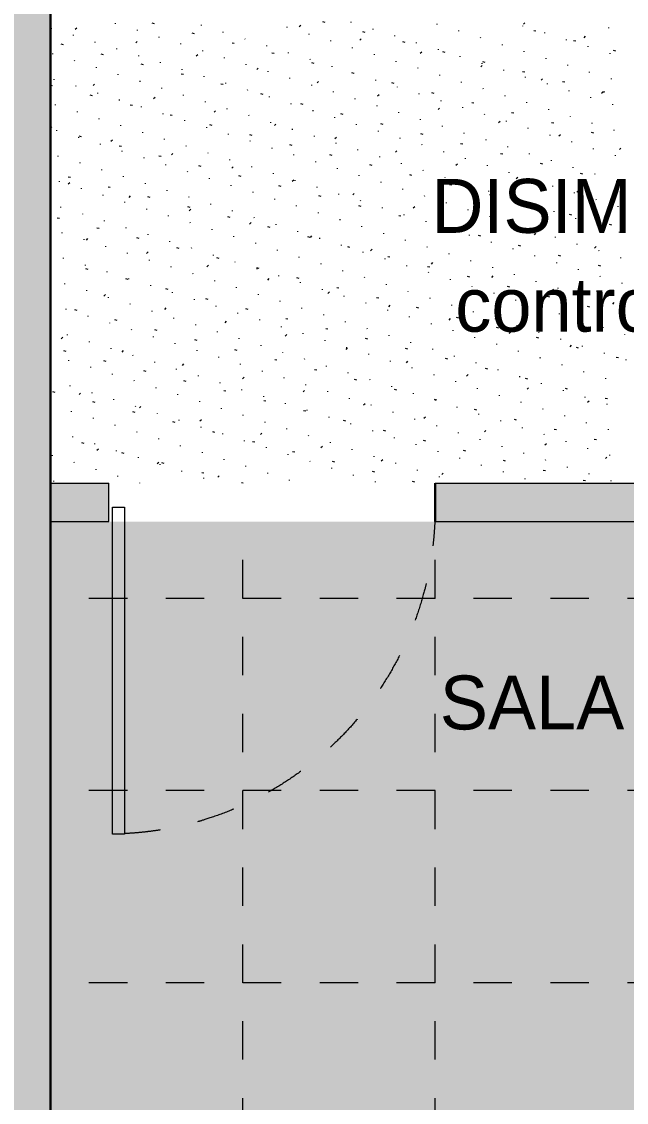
# Model space of a CAD drawing. Header units: metres. Extents: x 106 to 148.5, y -12.7 to 30.
# Drawn here: x 136.16 to 137.732, y 13.632 to 16.444 of the extents above; entities that cross this region are included whole.
import ezdxf

# ---------------------------------------------------------------- set-up
doc = ezdxf.new("R2010")
doc.units = ezdxf.units.M
doc.header["$LTSCALE"] = 0.508
doc.linetypes.add('STYLE_05', pattern=[0.208282, 0.069427, -0.138855])
doc.layers.add('Campiture', color=7, linetype='Continuous')
doc.layers.add('Palazzina IT', color=7, linetype='Continuous')
doc.styles.add('Stylus BT', font='stylu.ttf')

# ---------------------------------------------------------------- blocks, each defined once
blk = doc.blocks.new('Gruppo')
at = {"color": 253, "linetype": 'Continuous', "lineweight": 13}
for p, q in [((-28.9696, 135.9301), (-28.9697, 135.9319)), ((-28.904, 135.9316), (-28.9079, 135.9277)), ((-28.8031, 135.9431), (-28.8032, 135.9448)), ((-28.7465, 135.9252), (-28.7465, 135.9269)), ((-28.7022, 135.9431), (-28.7082, 135.9446)), ((-28.58, 135.9381), (-28.58, 135.9399)), ((-28.3568, 135.9332), (-28.3569, 135.9349)), ((-28.3215, 135.9385), (-28.3254, 135.9346)), ((-28.2581, 135.9462), (-28.264, 135.9476)), ((-28.1903, 135.9461), (-28.1904, 135.9479)), ((-28.1337, 135.9283), (-28.1337, 135.93)), ((-27.9672, 135.9412), (-27.9672, 135.9429)), ((-27.9105, 135.9234), (-27.9106, 135.9251)), ((-27.744, 135.9363), (-27.7441, 135.938)), ((-27.739, 135.9454), (-27.7429, 135.9415)), ((-27.7101, 135.9233), (-27.716, 135.9248)), ((-27.5208, 135.9314), (-27.5209, 135.9331)), ((-28.9129, 135.9123), (-28.913, 135.914)), ((-28.8563, 135.8945), (-28.8564, 135.8962)), ((-28.7468, 135.8969), (-28.7507, 135.893)), ((-28.6898, 135.9074), (-28.6899, 135.9091)), ((-28.5984, 135.9172), (-28.6043, 135.9187)), ((-28.5233, 135.9203), (-28.5234, 135.922)), ((-28.4666, 135.9025), (-28.4667, 135.9042)), ((-28.3001, 135.9154), (-28.3002, 135.9171)), ((-28.2435, 135.8975), (-28.2436, 135.8993)), ((-28.1643, 135.9038), (-28.1682, 135.8999)), ((-28.1542, 135.9203), (-28.1601, 135.9217)), ((-28.077, 135.9105), (-28.0771, 135.9122)), ((-28.0503, 135.8944), (-28.0563, 135.8958)), ((-27.8538, 135.9055), (-27.8539, 135.9072)), ((-27.6873, 135.9184), (-27.6874, 135.9202)), ((-27.6307, 135.9006), (-27.6308, 135.9023)), ((-27.6062, 135.8974), (-27.6121, 135.8989)), ((-27.5818, 135.9107), (-27.5857, 135.9068)), ((-28.9386, 135.8883), (-28.9446, 135.8898)), ((-28.7996, 135.8766), (-28.7997, 135.8783)), ((-28.6331, 135.8895), (-28.6332, 135.8913)), ((-28.5765, 135.8717), (-28.5766, 135.8734)), ((-28.4945, 135.8913), (-28.5004, 135.8928)), ((-28.41, 135.8846), (-28.4101, 135.8863)), ((-28.3533, 135.8668), (-28.3534, 135.8685)), ((-28.1868, 135.8797), (-28.1869, 135.8814)), ((-28.0203, 135.8926), (-28.0204, 135.8943)), ((-28.0071, 135.8691), (-28.011, 135.8652)), ((-27.9637, 135.8748), (-27.9638, 135.8765)), ((-27.9465, 135.8685), (-27.9524, 135.8699)), ((-27.7972, 135.8877), (-27.7973, 135.8894)), ((-27.7405, 135.8698), (-27.7406, 135.8716)), ((-27.574, 135.8828), (-27.5741, 135.8845)), ((-27.5023, 135.8715), (-27.5083, 135.873)), ((-28.9661, 135.8637), (-28.9662, 135.8654)), ((-28.9095, 135.8459), (-28.9096, 135.8476)), ((-28.8348, 135.8624), (-28.8407, 135.8639)), ((-28.743, 135.8588), (-28.7431, 135.8605)), ((-28.6863, 135.8409), (-28.6864, 135.8427)), ((-28.5896, 135.8622), (-28.5935, 135.8583)), ((-28.5198, 135.8539), (-28.5199, 135.8556)), ((-28.3906, 135.8654), (-28.3966, 135.8669)), ((-28.2967, 135.8489), (-28.2968, 135.8507)), ((-28.2867, 135.8395), (-28.2927, 135.841)), ((-28.1302, 135.8619), (-28.1303, 135.8636)), ((-28.0735, 135.844), (-28.0736, 135.8457)), ((-27.907, 135.8569), (-27.9071, 135.8586)), ((-27.8504, 135.8391), (-27.8504, 135.8408)), ((-27.8426, 135.8426), (-27.8485, 135.844)), ((-27.6839, 135.852), (-27.6839, 135.8537)), ((-27.5174, 135.8649), (-27.5175, 135.8666)), ((-28.8528, 135.828), (-28.8529, 135.8297)), ((-28.7961, 135.8102), (-28.7962, 135.8119)), ((-28.7309, 135.8365), (-28.7368, 135.838)), ((-28.627, 135.8106), (-28.633, 135.8121)), ((-28.6297, 135.8231), (-28.6297, 135.8248)), ((-28.4632, 135.836), (-28.4632, 135.8377)), ((-28.4324, 135.8276), (-28.4363, 135.8237)), ((-28.4065, 135.8182), (-28.4066, 135.8199)), ((-28.24, 135.8311), (-28.2401, 135.8328)), ((-28.1829, 135.8136), (-28.1888, 135.8151)), ((-28.1833, 135.8133), (-28.1834, 135.815)), ((-28.0168, 135.8262), (-28.0169, 135.8279)), ((-27.8499, 135.8345), (-27.8538, 135.8306)), ((-27.7937, 135.8212), (-27.7938, 135.823)), ((-27.7387, 135.8167), (-27.7447, 135.8181)), ((-27.6272, 135.8342), (-27.6273, 135.8359)), ((-27.5705, 135.8163), (-27.5706, 135.818)), ((-28.9626, 135.7973), (-28.9627, 135.799)), ((-28.8577, 135.786), (-28.8616, 135.7821)), ((-28.7395, 135.7923), (-28.7396, 135.7941)), ((-28.573, 135.8053), (-28.5731, 135.807)), ((-28.5231, 135.7847), (-28.5291, 135.7862)), ((-28.5163, 135.7874), (-28.5164, 135.7891)), ((-28.3498, 135.8003), (-28.3499, 135.802)), ((-28.2932, 135.7825), (-28.2933, 135.7842)), ((-28.2752, 135.7929), (-28.2791, 135.789)), ((-28.1267, 135.7954), (-28.1268, 135.7971)), ((-28.079, 135.7877), (-28.0849, 135.7892)), ((-27.9602, 135.8083), (-27.9603, 135.81)), ((-27.9035, 135.7905), (-27.9036, 135.7922)), ((-27.737, 135.8034), (-27.7371, 135.8051)), ((-27.6927, 135.7998), (-27.6966, 135.7959)), ((-27.6804, 135.7856), (-27.6805, 135.7873)), ((-27.6349, 135.7908), (-27.6408, 135.7922)), ((-27.5139, 135.7985), (-27.514, 135.8002)), ((-28.9673, 135.7817), (-28.9724, 135.783)), ((-28.906, 135.7794), (-28.9061, 135.7811)), ((-28.8634, 135.7558), (-28.8694, 135.7573)), ((-28.8493, 135.7616), (-28.8494, 135.7633)), ((-28.6828, 135.7745), (-28.6829, 135.7762)), ((-28.6262, 135.7567), (-28.6263, 135.7584)), ((-28.4597, 135.7696), (-28.4598, 135.7713)), ((-28.4193, 135.7588), (-28.4252, 135.7603)), ((-28.2365, 135.7647), (-28.2366, 135.7664)), ((-28.118, 135.7582), (-28.1219, 135.7543)), ((-28.07, 135.7776), (-28.0701, 135.7793)), ((-28.0134, 135.7597), (-28.0135, 135.7614)), ((-27.9751, 135.7618), (-27.9811, 135.7633)), ((-27.8469, 135.7726), (-27.847, 135.7744)), ((-27.7902, 135.7548), (-27.7903, 135.7565)), ((-27.6237, 135.7677), (-27.6238, 135.7694)), ((-27.5355, 135.7651), (-27.5394, 135.7612)), ((-27.531, 135.7649), (-27.5369, 135.7663)), ((-28.9592, 135.7308), (-28.9593, 135.7325)), ((-28.7927, 135.7437), (-28.7928, 135.7455)), ((-28.7596, 135.7299), (-28.7655, 135.7314)), ((-28.736, 135.7259), (-28.7361, 135.7276)), ((-28.7005, 135.7513), (-28.7044, 135.7474)), ((-28.5695, 135.7388), (-28.5696, 135.7405)), ((-28.403, 135.7517), (-28.4031, 135.7534)), ((-28.3464, 135.7339), (-28.3464, 135.7356)), ((-28.3154, 135.7329), (-28.3213, 135.7344)), ((-28.1799, 135.7468), (-28.18, 135.7485)), ((-28.1232, 135.729), (-28.1233, 135.7307)), ((-27.9567, 135.7419), (-27.9568, 135.7436)), ((-27.8713, 135.736), (-27.8772, 135.7374)), ((-27.7336, 135.737), (-27.7336, 135.7387)), ((-27.5671, 135.7499), (-27.5671, 135.7516)), ((-27.5104, 135.732), (-27.5105, 135.7338)), ((-28.9025, 135.713), (-28.9026, 135.7147)), ((-28.6793, 135.7081), (-28.6794, 135.7098)), ((-28.6557, 135.704), (-28.6616, 135.7055)), ((-28.5433, 135.7167), (-28.5472, 135.7128)), ((-28.5129, 135.721), (-28.5129, 135.7227)), ((-28.4562, 135.7031), (-28.4563, 135.7048)), ((-28.2897, 135.716), (-28.2898, 135.7178)), ((-28.233, 135.6982), (-28.2331, 135.6999)), ((-28.2115, 135.707), (-28.2175, 135.7085)), ((-28.0665, 135.7111), (-28.0666, 135.7128)), ((-27.9608, 135.7236), (-27.9647, 135.7197)), ((-27.9, 135.724), (-27.9001, 135.7258)), ((-27.8434, 135.7062), (-27.8435, 135.7079)), ((-27.7674, 135.7101), (-27.7733, 135.7115)), ((-27.6769, 135.7191), (-27.677, 135.7208)), ((-27.6202, 135.7013), (-27.6203, 135.703)), ((-28.9686, 135.6751), (-28.9724, 135.6713)), ((-28.8458, 135.6951), (-28.8459, 135.6969)), ((-28.7892, 135.6773), (-28.7893, 135.679)), ((-28.6227, 135.6902), (-28.6228, 135.6919)), ((-28.566, 135.6724), (-28.5661, 135.6741)), ((-28.5518, 135.6781), (-28.5577, 135.6796)), ((-28.3995, 135.6853), (-28.3996, 135.687)), ((-28.3861, 135.682), (-28.39, 135.6781)), ((-28.1764, 135.6804), (-28.1765, 135.6821)), ((-28.1077, 135.6811), (-28.1136, 135.6826)), ((-28.0099, 135.6933), (-28.01, 135.695)), ((-27.9532, 135.6754), (-27.9533, 135.6772)), ((-27.8036, 135.6889), (-27.8075, 135.685)), ((-27.7867, 135.6884), (-27.7868, 135.6901)), ((-27.7301, 135.6705), (-27.7302, 135.6722)), ((-27.6635, 135.6842), (-27.6695, 135.6856)), ((-27.5636, 135.6834), (-27.5637, 135.6852)), ((-28.9557, 135.6644), (-28.9558, 135.6661)), ((-28.899, 135.6465), (-28.8991, 135.6483)), ((-28.8921, 135.6492), (-28.898, 135.6507)), ((-28.7325, 135.6595), (-28.7326, 135.6612)), ((-28.6759, 135.6416), (-28.676, 135.6433)), ((-28.5094, 135.6545), (-28.5095, 135.6562)), ((-28.4479, 135.6522), (-28.4539, 135.6537)), ((-28.3429, 135.6674), (-28.343, 135.6692)), ((-28.2862, 135.6496), (-28.2863, 135.6513)), ((-28.2289, 135.6473), (-28.2328, 135.6434)), ((-28.1197, 135.6625), (-28.1198, 135.6642)), ((-28.0631, 135.6447), (-28.0632, 135.6464)), ((-28.0038, 135.6552), (-28.0097, 135.6567)), ((-27.8966, 135.6576), (-27.8967, 135.6593)), ((-27.6734, 135.6527), (-27.6735, 135.6544)), ((-27.6464, 135.6542), (-27.6503, 135.6503)), ((-27.5597, 135.6583), (-27.5656, 135.6597)), ((-27.5069, 135.6656), (-27.507, 135.6673)), ((-28.8424, 135.6287), (-28.8425, 135.6304)), ((-28.8114, 135.6404), (-28.8153, 135.6365)), ((-28.7882, 135.6233), (-28.7942, 135.6248)), ((-28.6192, 135.6238), (-28.6193, 135.6255)), ((-28.4527, 135.6367), (-28.4528, 135.6384)), ((-28.3961, 135.6188), (-28.3961, 135.6206)), ((-28.3441, 135.6263), (-28.35, 135.6278)), ((-28.2296, 135.6318), (-28.2296, 135.6335)), ((-28.1729, 135.6139), (-28.173, 135.6156)), ((-28.0064, 135.6268), (-28.0065, 135.6286)), ((-27.8999, 135.6293), (-27.9059, 135.6308)), ((-27.8399, 135.6398), (-27.84, 135.6415)), ((-27.7832, 135.6219), (-27.7833, 135.6236)), ((-27.6168, 135.6348), (-27.6168, 135.6366)), ((-27.5601, 135.617), (-27.5602, 135.6187)), ((-27.4892, 135.6196), (-27.4931, 135.6157)), ((-28.9522, 135.5979), (-28.9523, 135.5997)), ((-28.7857, 135.6109), (-28.7858, 135.6126)), ((-28.729, 135.593), (-28.7291, 135.5947)), ((-28.6843, 135.5974), (-28.6903, 135.5989)), ((-28.6542, 135.6058), (-28.6581, 135.6019)), ((-28.5625, 135.6059), (-28.5626, 135.6076)), ((-28.5059, 135.5881), (-28.506, 135.5898)), ((-28.3394, 135.601), (-28.3395, 135.6027)), ((-28.2402, 135.6004), (-28.2461, 135.6019)), ((-28.1162, 135.5961), (-28.1163, 135.5978)), ((-28.0717, 135.6127), (-28.0756, 135.6088)), ((-27.9497, 135.609), (-27.9498, 135.6107)), ((-27.8931, 135.5912), (-27.8932, 135.5929)), ((-27.7961, 135.6034), (-27.802, 135.6049)), ((-27.7266, 135.6041), (-27.7267, 135.6058)), ((-27.6699, 135.5862), (-27.67, 135.588)), ((-27.5034, 135.5992), (-27.5035, 135.6009)), ((-28.8955, 135.5801), (-28.8956, 135.5818)), ((-28.8389, 135.5623), (-28.839, 135.564)), ((-28.6724, 135.5752), (-28.6725, 135.5769)), ((-28.6157, 135.5573), (-28.6158, 135.559)), ((-28.5805, 135.5715), (-28.5864, 135.573)), ((-28.497, 135.5711), (-28.5009, 135.5672)), ((-28.4492, 135.5702), (-28.4493, 135.572)), ((-28.2827, 135.5832), (-28.2828, 135.5849)), ((-28.2261, 135.5653), (-28.2262, 135.567)), ((-28.1363, 135.5745), (-28.1423, 135.576)), ((-28.0596, 135.5782), (-28.0597, 135.58)), ((-28.0029, 135.5604), (-28.003, 135.5621)), ((-27.9145, 135.578), (-27.9184, 135.5741)), ((-27.8364, 135.5733), (-27.8365, 135.575)), ((-27.6922, 135.5775), (-27.6981, 135.579)), ((-27.6133, 135.5684), (-27.6134, 135.5701)), ((-28.9487, 135.5315), (-28.9488, 135.5332)), ((-28.9207, 135.5426), (-28.9267, 135.5441)), ((-28.7822, 135.5444), (-28.7823, 135.5461)), ((-28.5591, 135.5395), (-28.5592, 135.5412)), ((-28.4766, 135.5456), (-28.4825, 135.5471)), ((-28.3926, 135.5524), (-28.3927, 135.5541)), ((-28.3398, 135.5364), (-28.3437, 135.5325)), ((-28.3359, 135.5346), (-28.336, 135.5363)), ((-28.1694, 135.5475), (-28.1695, 135.5492)), ((-28.1128, 135.5296), (-28.1128, 135.5314)), ((-28.0325, 135.5486), (-28.0384, 135.5501)), ((-27.9463, 135.5426), (-27.9464, 135.5443)), ((-27.7798, 135.5555), (-27.7799, 135.5572)), ((-27.7573, 135.5433), (-27.7612, 135.5394)), ((-27.7231, 135.5376), (-27.7232, 135.5394)), ((-27.5883, 135.5516), (-27.5943, 135.5531)), ((-27.5566, 135.5506), (-27.5567, 135.5523)), ((-27.5, 135.5327), (-27.5, 135.5344)), ((-28.9223, 135.5295), (-28.9262, 135.5256)), ((-28.8921, 135.5137), (-28.8921, 135.5154)), ((-28.8169, 135.5167), (-28.8228, 135.5182)), ((-28.7256, 135.5266), (-28.7257, 135.5283)), ((-28.6689, 135.5087), (-28.669, 135.5104)), ((-28.5024, 135.5216), (-28.5025, 135.5234)), ((-28.4457, 135.5038), (-28.4458, 135.5055)), ((-28.3727, 135.5197), (-28.3787, 135.5212)), ((-28.2793, 135.5167), (-28.2793, 135.5184)), ((-28.0561, 135.5118), (-28.0562, 135.5135)), ((-27.9286, 135.5227), (-27.9345, 135.5242)), ((-27.8896, 135.5247), (-27.8897, 135.5264)), ((-27.8329, 135.5069), (-27.833, 135.5086)), ((-27.6664, 135.5198), (-27.6665, 135.5215)), ((-27.6098, 135.502), (-27.6099, 135.5037)), ((-27.6001, 135.5087), (-27.604, 135.5048)), ((-27.4844, 135.5258), (-27.4904, 135.5272)), ((-28.8354, 135.4958), (-28.8355, 135.4975)), ((-28.7787, 135.478), (-28.7788, 135.4797)), ((-28.7651, 135.4949), (-28.769, 135.491)), ((-28.713, 135.4908), (-28.7189, 135.4923)), ((-28.6122, 135.4909), (-28.6123, 135.4926)), ((-28.5556, 135.473), (-28.5557, 135.4748)), ((-28.3891, 135.486), (-28.3892, 135.4877)), ((-28.2689, 135.4938), (-28.2748, 135.4953)), ((-28.2226, 135.4989), (-28.2227, 135.5006)), ((-28.1826, 135.5018), (-28.1865, 135.4979)), ((-28.1659, 135.481), (-28.166, 135.4828)), ((-27.9994, 135.494), (-27.9995, 135.4957)), ((-27.9428, 135.4761), (-27.9429, 135.4778)), ((-27.8247, 135.4968), (-27.8307, 135.4983)), ((-27.7763, 135.489), (-27.7764, 135.4908)), ((-27.5531, 135.4841), (-27.5532, 135.4858)), ((-28.9452, 135.465), (-28.9453, 135.4668)), ((-28.8886, 135.4472), (-28.8887, 135.4489)), ((-28.7221, 135.4601), (-28.7222, 135.4618)), ((-28.6091, 135.4649), (-28.6151, 135.4664)), ((-28.6079, 135.4602), (-28.6118, 135.4563)), ((-28.4989, 135.4552), (-28.499, 135.4569)), ((-28.3324, 135.4681), (-28.3325, 135.4698)), ((-28.2758, 135.4503), (-28.2759, 135.452)), ((-28.165, 135.4679), (-28.1709, 135.4694)), ((-28.1093, 135.4632), (-28.1094, 135.4649)), ((-28.0526, 135.4454), (-28.0527, 135.4471)), ((-28.0254, 135.4671), (-28.0293, 135.4632)), ((-27.8861, 135.4583), (-27.8862, 135.46)), ((-27.7209, 135.4709), (-27.7268, 135.4724)), ((-27.7196, 135.4712), (-27.7197, 135.4729)), ((-27.663, 135.4534), (-27.6631, 135.4551)), ((-27.617, 135.445), (-27.6229, 135.4465)), ((-27.4965, 135.4663), (-27.4966, 135.468)), ((-28.9494, 135.436), (-28.9553, 135.4375)), ((-28.8319, 135.4294), (-28.832, 135.4311)), ((-28.6654, 135.4423), (-28.6655, 135.444)), ((-28.6088, 135.4244), (-28.6089, 135.4262)), ((-28.5053, 135.439), (-28.5112, 135.4405)), ((-28.4507, 135.4255), (-28.4546, 135.4216)), ((-28.4423, 135.4374), (-28.4424, 135.4391)), ((-28.3856, 135.4195), (-28.3857, 135.4212)), ((-28.2191, 135.4324), (-28.2192, 135.4342)), ((-28.0611, 135.442), (-28.0671, 135.4435)), ((-27.996, 135.4275), (-27.996, 135.4292)), ((-27.8682, 135.4324), (-27.8721, 135.4285)), ((-27.8295, 135.4404), (-27.8296, 135.4422)), ((-27.7728, 135.4226), (-27.7729, 135.4243)), ((-27.6063, 135.4355), (-27.6064, 135.4372)), ((-27.5496, 135.4177), (-27.5497, 135.4194)), ((-27.5131, 135.4191), (-27.5191, 135.4206)), ((-28.9418, 135.3986), (-28.9418, 135.4003)), ((-28.8455, 135.4101), (-28.8515, 135.4116)), ((-28.7753, 135.4115), (-28.7753, 135.4132)), ((-28.7186, 135.3937), (-28.7187, 135.3954)), ((-28.5521, 135.4066), (-28.5522, 135.4083)), ((-28.4954, 135.3888), (-28.4955, 135.3905)), ((-28.4014, 135.4131), (-28.4073, 135.4146)), ((-28.3289, 135.4017), (-28.329, 135.4034)), ((-28.2935, 135.3909), (-28.2974, 135.387)), ((-28.1625, 135.4146), (-28.1625, 135.4163)), ((-28.1058, 135.3968), (-28.1059, 135.3985)), ((-27.9573, 135.4161), (-27.9632, 135.4176)), ((-27.9393, 135.4097), (-27.9394, 135.4114)), ((-27.8826, 135.3918), (-27.8827, 135.3936)), ((-27.8534, 135.3902), (-27.8593, 135.3917)), ((-27.7161, 135.4048), (-27.7162, 135.4065)), ((-27.711, 135.3978), (-27.7149, 135.3939)), ((-27.493, 135.3998), (-27.4931, 135.4015)), ((-28.8851, 135.3808), (-28.8852, 135.3825)), ((-28.876, 135.384), (-28.8799, 135.3801)), ((-28.8284, 135.3629), (-28.8285, 135.3646)), ((-28.7417, 135.3842), (-28.7476, 135.3857)), ((-28.6619, 135.3758), (-28.662, 135.3776)), ((-28.4388, 135.3709), (-28.4389, 135.3726)), ((-28.2975, 135.3872), (-28.3035, 135.3887)), ((-28.2723, 135.3838), (-28.2724, 135.3856)), ((-28.2156, 135.366), (-28.2157, 135.3677)), ((-28.1937, 135.3613), (-28.1996, 135.3628)), ((-28.0491, 135.3789), (-28.0492, 135.3806)), ((-27.9925, 135.3611), (-27.9926, 135.3628)), ((-27.826, 135.374), (-27.8261, 135.3757)), ((-27.7495, 135.3643), (-27.7555, 135.3658)), ((-27.6595, 135.3869), (-27.6596, 135.3886)), ((-27.6028, 135.3691), (-27.6029, 135.3708)), ((-27.5538, 135.3631), (-27.5577, 135.3592)), ((-28.9383, 135.3322), (-28.9384, 135.3339)), ((-28.7718, 135.3451), (-28.7719, 135.3468)), ((-28.7188, 135.3493), (-28.7227, 135.3454)), ((-28.6378, 135.3583), (-28.6437, 135.3598)), ((-28.6053, 135.358), (-28.6054, 135.3597)), ((-28.5486, 135.3402), (-28.5487, 135.3419)), ((-28.5339, 135.3324), (-28.5399, 135.3339)), ((-28.3821, 135.3531), (-28.3822, 135.3548)), ((-28.3255, 135.3352), (-28.3256, 135.337)), ((-28.159, 135.3482), (-28.1591, 135.3499)), ((-28.1363, 135.3562), (-28.1402, 135.3523)), ((-28.0898, 135.3354), (-28.0957, 135.3369)), ((-27.9358, 135.3432), (-27.9359, 135.345)), ((-27.7693, 135.3562), (-27.7694, 135.3579)), ((-27.7127, 135.3383), (-27.7128, 135.34)), ((-27.6456, 135.3384), (-27.6516, 135.3399)), ((-27.5462, 135.3512), (-27.5463, 135.3529)), ((-27.4895, 135.3334), (-27.4896, 135.3351)), ((-28.8816, 135.3143), (-28.8817, 135.316)), ((-28.7151, 135.3272), (-28.7152, 135.329)), ((-28.6585, 135.3094), (-28.6585, 135.3111)), ((-28.5616, 135.3146), (-28.5655, 135.3107)), ((-28.492, 135.3223), (-28.4921, 135.324)), ((-28.4301, 135.3065), (-28.436, 135.308)), ((-28.4353, 135.3045), (-28.4354, 135.3062)), ((-28.2688, 135.3174), (-28.2689, 135.3191)), ((-28.1023, 135.3303), (-28.1024, 135.332)), ((-28.0457, 135.3125), (-28.0457, 135.3142)), ((-27.9859, 135.3095), (-27.9919, 135.311)), ((-27.9791, 135.3216), (-27.983, 135.3176)), ((-27.8792, 135.3254), (-27.8792, 135.3271)), ((-27.8225, 135.3076), (-27.8226, 135.3093)), ((-27.656, 135.3205), (-27.6561, 135.3222)), ((-27.5418, 135.3125), (-27.5477, 135.314)), ((-28.8742, 135.3035), (-28.8801, 135.305)), ((-28.825, 135.2965), (-28.825, 135.2982)), ((-28.7703, 135.2776), (-28.7763, 135.2791)), ((-28.7683, 135.2786), (-28.7684, 135.2804)), ((-28.6018, 135.2916), (-28.6019, 135.2933)), ((-28.4044, 135.28), (-28.4083, 135.2761)), ((-28.3786, 135.2866), (-28.3787, 135.2884)), ((-28.3262, 135.2806), (-28.3321, 135.2821)), ((-28.2121, 135.2996), (-28.2122, 135.3013)), ((-28.1555, 135.2817), (-28.1556, 135.2834)), ((-27.989, 135.2946), (-27.9891, 135.2963)), ((-27.9323, 135.2768), (-27.9324, 135.2785)), ((-27.882, 135.2836), (-27.888, 135.2851)), ((-27.8219, 135.2869), (-27.8258, 135.283)), ((-27.7658, 135.2897), (-27.7659, 135.2914)), ((-27.5993, 135.3026), (-27.5994, 135.3043)), ((-27.5427, 135.2848), (-27.5428, 135.2865)), ((-28.9348, 135.2657), (-28.9349, 135.2674)), ((-28.8781, 135.2479), (-28.8782, 135.2496)), ((-28.7116, 135.2608), (-28.7117, 135.2625)), ((-28.6665, 135.2517), (-28.6724, 135.2532)), ((-28.5451, 135.2737), (-28.5452, 135.2754)), ((-28.4885, 135.2559), (-28.4886, 135.2576)), ((-28.322, 135.2688), (-28.3221, 135.2705)), ((-28.2653, 135.251), (-28.2654, 135.2527)), ((-28.2223, 135.2547), (-28.2283, 135.2562)), ((-28.0988, 135.2639), (-28.0989, 135.2656)), ((-27.8757, 135.259), (-27.8758, 135.2607)), ((-27.7782, 135.2577), (-27.7841, 135.2592)), ((-27.7092, 135.2719), (-27.7093, 135.2736)), ((-27.6647, 135.2522), (-27.6686, 135.2483)), ((-27.6525, 135.254), (-27.6526, 135.2557)), ((-27.486, 135.2669), (-27.4861, 135.2687)), ((-28.8297, 135.2384), (-28.8336, 135.2345)), ((-28.8215, 135.23), (-28.8216, 135.2318)), ((-28.655, 135.243), (-28.6551, 135.2447)), ((-28.5983, 135.2251), (-28.5984, 135.2268)), ((-28.5626, 135.2258), (-28.5685, 135.2273)), ((-28.4318, 135.238), (-28.4319, 135.2398)), ((-28.3752, 135.2202), (-28.3753, 135.2219)), ((-28.2472, 135.2453), (-28.2511, 135.2414)), ((-28.2087, 135.2331), (-28.2088, 135.2348)), ((-28.1185, 135.2288), (-28.1244, 135.2303)), ((-28.0422, 135.246), (-28.0423, 135.2477)), ((-27.9855, 135.2282), (-27.9856, 135.2299)), ((-27.819, 135.2411), (-27.8191, 135.2428)), ((-27.7624, 135.2233), (-27.7624, 135.225)), ((-27.6743, 135.2318), (-27.6802, 135.2333)), ((-27.5959, 135.2362), (-27.596, 135.2379)), ((-28.9313, 135.1993), (-28.9314, 135.201)), ((-28.9029, 135.1969), (-28.9088, 135.1983)), ((-28.7648, 135.2122), (-28.7649, 135.2139)), ((-28.7082, 135.1944), (-28.7082, 135.1961)), ((-28.6725, 135.2038), (-28.6764, 135.1998)), ((-28.5417, 135.2073), (-28.5417, 135.209)), ((-28.4587, 135.1999), (-28.4647, 135.2014)), ((-28.3185, 135.2024), (-28.3186, 135.2041)), ((-28.152, 135.2153), (-28.1521, 135.217)), ((-28.0953, 135.1974), (-28.0954, 135.1991)), ((-28.09, 135.2107), (-28.0939, 135.2067)), ((-28.0146, 135.2029), (-28.0205, 135.2044)), ((-27.9289, 135.2103), (-27.9289, 135.2121)), ((-27.8722, 135.1925), (-27.8723, 135.1942)), ((-27.7057, 135.2054), (-27.7058, 135.2071)), ((-27.5704, 135.2059), (-27.5764, 135.2074)), ((-27.5392, 135.2183), (-27.5393, 135.2201)), ((-27.5075, 135.2176), (-27.5114, 135.2137)), ((-27.4825, 135.2005), (-27.4826, 135.2022)), ((-28.8746, 135.1814), (-28.8747, 135.1832)), ((-28.818, 135.1636), (-28.8181, 135.1653)), ((-28.799, 135.171), (-28.8049, 135.1724)), ((-28.6515, 135.1765), (-28.6516, 135.1782)), ((-28.5153, 135.1691), (-28.5192, 135.1652)), ((-28.485, 135.1894), (-28.4851, 135.1912)), ((-28.4283, 135.1716), (-28.4284, 135.1733)), ((-28.3549, 135.174), (-28.3608, 135.1755)), ((-28.2618, 135.1845), (-28.2619, 135.1862)), ((-28.2052, 135.1667), (-28.2053, 135.1684)), ((-28.0387, 135.1796), (-28.0388, 135.1813)), ((-27.9328, 135.176), (-27.9367, 135.1721)), ((-27.9107, 135.177), (-27.9167, 135.1785)), ((-27.8155, 135.1747), (-27.8156, 135.1764)), ((-27.649, 135.1876), (-27.6491, 135.1893)), ((-27.5924, 135.1697), (-27.5925, 135.1715)), ((-28.7613, 135.1458), (-28.7614, 135.1475)), ((-28.6951, 135.1451), (-28.7011, 135.1465)), ((-28.5948, 135.1587), (-28.5949, 135.1604)), ((-28.5382, 135.1408), (-28.5383, 135.1426)), ((-28.3717, 135.1538), (-28.3718, 135.1555)), ((-28.315, 135.1359), (-28.3151, 135.1376)), ((-28.251, 135.1481), (-28.2569, 135.1496)), ((-28.1485, 135.1488), (-28.1486, 135.1505)), ((-27.982, 135.1617), (-27.9821, 135.1635)), ((-27.9254, 135.1439), (-27.9255, 135.1456)), ((-27.8068, 135.1511), (-27.8128, 135.1526)), ((-27.7756, 135.1413), (-27.7795, 135.1374)), ((-27.7589, 135.1568), (-27.759, 135.1585)), ((-27.7022, 135.139), (-27.7023, 135.1407)), ((-27.5357, 135.1519), (-27.5358, 135.1536)), ((-28.9406, 135.1275), (-28.9445, 135.1236)), ((-28.9278, 135.1328), (-28.9279, 135.1346)), ((-28.8712, 135.115), (-28.8713, 135.1167)), ((-28.7047, 135.1279), (-28.7048, 135.1296)), ((-28.648, 135.1101), (-28.6481, 135.1118)), ((-28.5913, 135.1192), (-28.5972, 135.1206)), ((-28.4815, 135.123), (-28.4816, 135.1247)), ((-28.3581, 135.1344), (-28.362, 135.1305)), ((-28.2584, 135.1181), (-28.2585, 135.1198)), ((-28.1471, 135.1222), (-28.1531, 135.1237)), ((-28.0919, 135.131), (-28.092, 135.1327)), ((-28.0352, 135.1131), (-28.0353, 135.1149)), ((-27.8687, 135.1261), (-27.8688, 135.1278)), ((-27.8121, 135.1082), (-27.8121, 135.1099)), ((-27.703, 135.1252), (-27.7089, 135.1267)), ((-27.6456, 135.1211), (-27.6456, 135.1229)), ((-27.4791, 135.1341), (-27.4792, 135.1358)), ((-28.9315, 135.0902), (-28.9375, 135.0917)), ((-28.8145, 135.0972), (-28.8146, 135.0989)), ((-28.7834, 135.0929), (-28.7873, 135.0889)), ((-28.7578, 135.0793), (-28.7579, 135.081)), ((-28.5914, 135.0922), (-28.5914, 135.094)), ((-28.4874, 135.0933), (-28.4933, 135.0947)), ((-28.4249, 135.1052), (-28.4249, 135.1069)), ((-28.3682, 135.0873), (-28.3683, 135.089)), ((-28.2009, 135.0998), (-28.2048, 135.0958)), ((-28.2017, 135.1002), (-28.2018, 135.1019)), ((-28.145, 135.0824), (-28.1451, 135.0841)), ((-28.0432, 135.0963), (-28.0492, 135.0978)), ((-27.9785, 135.0953), (-27.9786, 135.097)), ((-27.7554, 135.0904), (-27.7555, 135.0921)), ((-27.6184, 135.1067), (-27.6223, 135.1028)), ((-27.5991, 135.0993), (-27.605, 135.1008)), ((-27.5889, 135.1033), (-27.589, 135.105)), ((-27.5322, 135.0855), (-27.5323, 135.0872)), ((-28.9243, 135.0664), (-28.9244, 135.0681)), ((-28.8277, 135.0644), (-28.8336, 135.0658)), ((-28.7012, 135.0615), (-28.7013, 135.0632)), ((-28.6262, 135.0582), (-28.6301, 135.0543)), ((-28.5347, 135.0744), (-28.5348, 135.0761)), ((-28.478, 135.0566), (-28.4781, 135.0583)), ((-28.3835, 135.0674), (-28.3895, 135.0689)), ((-28.3115, 135.0695), (-28.3116, 135.0712)), ((-28.2549, 135.0516), (-28.255, 135.0533)), ((-28.0884, 135.0645), (-28.0885, 135.0663)), ((-28.0437, 135.0651), (-28.0476, 135.0612)), ((-27.9394, 135.0704), (-27.9453, 135.0719)), ((-27.9219, 135.0775), (-27.922, 135.0792)), ((-27.8652, 135.0596), (-27.8653, 135.0613)), ((-27.6987, 135.0725), (-27.6988, 135.0743)), ((-27.6421, 135.0547), (-27.6422, 135.0564)), ((-27.4952, 135.0734), (-27.5012, 135.0749)), ((-27.4756, 135.0676), (-27.4757, 135.0693)), ((-28.8677, 135.0486), (-28.8678, 135.0503)), ((-28.811, 135.0307), (-28.8111, 135.0324)), ((-28.7238, 135.0385), (-28.7297, 135.0399)), ((-28.6445, 135.0436), (-28.6446, 135.0453)), ((-28.5879, 135.0258), (-28.588, 135.0275)), ((-28.4214, 135.0387), (-28.4215, 135.0404)), ((-28.2796, 135.0415), (-28.2856, 135.043)), ((-28.1982, 135.0338), (-28.1983, 135.0355)), ((-28.0317, 135.0467), (-28.0318, 135.0484)), ((-27.9751, 135.0289), (-27.9752, 135.0306)), ((-27.8865, 135.0304), (-27.8904, 135.0265)), ((-27.8355, 135.0445), (-27.8414, 135.046)), ((-27.8086, 135.0418), (-27.8087, 135.0435)), ((-27.7519, 135.0239), (-27.752, 135.0257)), ((-27.5854, 135.0369), (-27.5855, 135.0386)), ((-28.9209, 135), (-28.9209, 135.0017)), ((-28.7544, 135.0129), (-28.7545, 135.0146)), ((-28.6977, 134.995), (-28.6978, 134.9967)), ((-28.6199, 135.0126), (-28.6259, 135.014)), ((-28.5312, 135.008), (-28.5313, 135.0097)), ((-28.469, 135.0235), (-28.4729, 135.0196)), ((-28.3647, 135.0209), (-28.3648, 135.0226)), ((-28.3081, 135.003), (-28.3081, 135.0047)), ((-28.1758, 135.0156), (-28.1817, 135.0171)), ((-28.1416, 135.0159), (-28.1417, 135.0177)), ((-28.0849, 134.9981), (-28.085, 134.9998)), ((-27.9184, 135.011), (-27.9185, 135.0127)), ((-27.7316, 135.0186), (-27.7376, 135.0201)), ((-27.6953, 135.0061), (-27.6953, 135.0078)), ((-27.5288, 135.019), (-27.5288, 135.0207)), ((-28.9602, 134.9836), (-28.9661, 134.9851)), ((-28.8943, 134.982), (-28.8982, 134.978)), ((-28.8642, 134.9821), (-28.8643, 134.9838)), ((-28.641, 134.9772), (-28.6411, 134.9789)), ((-28.5161, 134.9867), (-28.522, 134.9881)), ((-28.4746, 134.9901), (-28.4746, 134.9918)), ((-28.4179, 134.9723), (-28.418, 134.974)), ((-28.3118, 134.9889), (-28.3157, 134.985)), ((-28.2514, 134.9852), (-28.2515, 134.9869)), ((-28.1947, 134.9673), (-28.1948, 134.9691)), ((-28.0719, 134.9897), (-28.0778, 134.9912)), ((-28.0282, 134.9803), (-28.0283, 134.982)), ((-27.8617, 134.9932), (-27.8618, 134.9949)), ((-27.8051, 134.9753), (-27.8052, 134.9771)), ((-27.7293, 134.9958), (-27.7332, 134.9919)), ((-27.6386, 134.9883), (-27.6387, 134.99)), ((-27.6278, 134.9927), (-27.6337, 134.9942)), ((-27.5819, 134.9704), (-27.582, 134.9721)), ((-27.5239, 134.9668), (-27.5298, 134.9683)), ((-28.8563, 134.9577), (-28.8623, 134.9592)), ((-28.8075, 134.9643), (-28.8076, 134.966)), ((-28.7509, 134.9464), (-28.751, 134.9481)), ((-28.7371, 134.9473), (-28.741, 134.9434)), ((-28.5844, 134.9593), (-28.5845, 134.9611)), ((-28.5277, 134.9415), (-28.5278, 134.9432)), ((-28.4122, 134.9608), (-28.4181, 134.9622)), ((-28.3612, 134.9544), (-28.3613, 134.9561)), ((-28.1546, 134.9542), (-28.1585, 134.9503)), ((-28.1381, 134.9495), (-28.1382, 134.9512)), ((-27.968, 134.9638), (-27.974, 134.9653)), ((-27.9716, 134.9624), (-27.9717, 134.9641)), ((-27.9149, 134.9446), (-27.915, 134.9463)), ((-27.7484, 134.9575), (-27.7485, 134.9592)), ((-27.6918, 134.9397), (-27.6919, 134.9414)), ((-27.5721, 134.9611), (-27.576, 134.9572)), ((-27.5253, 134.9526), (-27.5254, 134.9543)), ((-28.9174, 134.9335), (-28.9175, 134.9352)), ((-28.8607, 134.9157), (-28.8608, 134.9174)), ((-28.7525, 134.9318), (-28.7584, 134.9333)), ((-28.6942, 134.9286), (-28.6943, 134.9303)), ((-28.6376, 134.9107), (-28.6377, 134.9125)), ((-28.5799, 134.9126), (-28.5838, 134.9087)), ((-28.4711, 134.9237), (-28.4712, 134.9254)), ((-28.3083, 134.9349), (-28.3142, 134.9363)), ((-28.3046, 134.9366), (-28.3047, 134.9383)), ((-28.2479, 134.9187), (-28.248, 134.9205)), ((-28.0814, 134.9317), (-28.0815, 134.9334)), ((-28.0248, 134.9138), (-28.0248, 134.9155)), ((-27.9974, 134.9195), (-28.0013, 134.9156)), ((-27.8642, 134.9379), (-27.8701, 134.9394)), ((-27.8583, 134.9267), (-27.8584, 134.9285)), ((-27.7603, 134.912), (-27.7662, 134.9135)), ((-27.6351, 134.9218), (-27.6352, 134.9235)), ((-28.9706, 134.8849), (-28.9706, 134.8866)), ((-28.8041, 134.8978), (-28.8041, 134.8995)), ((-28.6486, 134.9059), (-28.6545, 134.9074)), ((-28.5809, 134.8929), (-28.581, 134.8946)), ((-28.4144, 134.9058), (-28.4145, 134.9075)), ((-28.3578, 134.888), (-28.3578, 134.8897)), ((-28.2044, 134.909), (-28.2104, 134.9104)), ((-28.1913, 134.9009), (-28.1913, 134.9026)), ((-28.1346, 134.8831), (-28.1347, 134.8848)), ((-28.1006, 134.8831), (-28.1065, 134.8845)), ((-27.9681, 134.896), (-27.9682, 134.8977)), ((-27.8402, 134.8849), (-27.8441, 134.881)), ((-27.8016, 134.9089), (-27.8017, 134.9106)), ((-27.7449, 134.8911), (-27.745, 134.8928)), ((-27.6564, 134.8861), (-27.6624, 134.8876)), ((-27.5785, 134.904), (-27.5785, 134.9057)), ((-27.5218, 134.8861), (-27.5219, 134.8879)), ((-28.9139, 134.8671), (-28.914, 134.8688)), ((-28.7474, 134.88), (-28.7475, 134.8817)), ((-28.6907, 134.8621), (-28.6908, 134.8639)), ((-28.5447, 134.88), (-28.5507, 134.8815)), ((-28.5242, 134.8751), (-28.5243, 134.8768)), ((-28.4676, 134.8572), (-28.4677, 134.8589)), ((-28.4408, 134.8542), (-28.4468, 134.8556)), ((-28.4227, 134.878), (-28.4266, 134.8741)), ((-28.3011, 134.8701), (-28.3012, 134.8719)), ((-28.0779, 134.8652), (-28.078, 134.8669)), ((-27.9967, 134.8572), (-28.0026, 134.8587)), ((-27.9114, 134.8781), (-27.9115, 134.8799)), ((-27.8548, 134.8603), (-27.8549, 134.862)), ((-27.6883, 134.8732), (-27.6884, 134.8749)), ((-27.6316, 134.8554), (-27.6317, 134.8571)), ((-27.5526, 134.8602), (-27.5585, 134.8617)), ((-28.885, 134.8511), (-28.8909, 134.8526)), ((-28.8572, 134.8492), (-28.8573, 134.8509)), ((-28.848, 134.8364), (-28.8519, 134.8325)), ((-28.8006, 134.8314), (-28.8007, 134.8331)), ((-28.6341, 134.8443), (-28.6342, 134.846)), ((-28.5774, 134.8265), (-28.5775, 134.8282)), ((-28.4109, 134.8394), (-28.411, 134.8411)), ((-28.337, 134.8283), (-28.3429, 134.8297)), ((-28.2655, 134.8433), (-28.2694, 134.8394)), ((-28.2444, 134.8523), (-28.2445, 134.854)), ((-28.1878, 134.8345), (-28.1879, 134.8362)), ((-28.0213, 134.8474), (-28.0214, 134.8491)), ((-27.9646, 134.8295), (-27.9647, 134.8313)), ((-27.8928, 134.8313), (-27.8988, 134.8328)), ((-27.7981, 134.8425), (-27.7982, 134.8442)), ((-27.683, 134.8502), (-27.6869, 134.8463)), ((-27.575, 134.8375), (-27.5751, 134.8392)), ((-28.9671, 134.8185), (-28.9672, 134.8202)), ((-28.9104, 134.8006), (-28.9105, 134.8023)), ((-28.7811, 134.8252), (-28.7871, 134.8267)), ((-28.7439, 134.8135), (-28.744, 134.8153)), ((-28.6908, 134.8017), (-28.6947, 134.7978)), ((-28.6772, 134.7993), (-28.6832, 134.8008)), ((-28.5208, 134.8086), (-28.5209, 134.8103)), ((-28.3543, 134.8215), (-28.3544, 134.8233)), ((-28.2976, 134.8037), (-28.2977, 134.8054)), ((-28.2331, 134.8024), (-28.239, 134.8038)), ((-28.1311, 134.8166), (-28.1312, 134.8183)), ((-28.1083, 134.8086), (-28.1122, 134.8047)), ((-28.0745, 134.7988), (-28.0745, 134.8005)), ((-27.908, 134.8117), (-27.908, 134.8134)), ((-27.789, 134.8054), (-27.7949, 134.8069)), ((-27.7415, 134.8246), (-27.7416, 134.8263)), ((-27.6848, 134.8068), (-27.6849, 134.8085)), ((-27.5258, 134.8155), (-27.5297, 134.8116)), ((-27.5183, 134.8197), (-27.5184, 134.8214)), ((-28.8538, 134.7828), (-28.8538, 134.7845)), ((-28.6873, 134.7957), (-28.6873, 134.7974)), ((-28.6306, 134.7779), (-28.6307, 134.7796)), ((-28.5734, 134.7734), (-28.5793, 134.7749)), ((-28.4641, 134.7908), (-28.4642, 134.7925)), ((-28.4074, 134.7729), (-28.4075, 134.7747)), ((-28.241, 134.7859), (-28.241, 134.7876)), ((-28.1292, 134.7765), (-28.1352, 134.7779)), ((-28.0178, 134.7809), (-28.0179, 134.7827)), ((-27.9511, 134.774), (-27.955, 134.7701)), ((-27.8513, 134.7939), (-27.8514, 134.7956)), ((-27.7946, 134.776), (-27.7947, 134.7777)), ((-27.6851, 134.7795), (-27.691, 134.781)), ((-27.6281, 134.7889), (-27.6282, 134.7906)), ((-27.5715, 134.7711), (-27.5716, 134.7728)), ((-28.9636, 134.752), (-28.9637, 134.7537)), ((-28.7971, 134.7649), (-28.7972, 134.7667)), ((-28.7405, 134.7479), (-28.7405, 134.7488)), ((-28.5739, 134.76), (-28.574, 134.7617)), ((-28.5336, 134.7671), (-28.5375, 134.7632)), ((-28.471, 134.7479), (-28.4754, 134.749)), ((-28.3508, 134.7551), (-28.3509, 134.7568)), ((-28.1843, 134.768), (-28.1844, 134.7697)), ((-28.1276, 134.7502), (-28.1277, 134.7519)), ((-28.0254, 134.7506), (-28.0313, 134.752)), ((-27.9611, 134.7631), (-27.9612, 134.7648)), ((-27.738, 134.7582), (-27.7381, 134.7599)), ((-27.5812, 134.7536), (-27.5872, 134.7551)), ((-27.5148, 134.7533), (-27.5149, 134.755))]:
    blk.add_line(p, q, dxfattribs=at)
blk = doc.blocks.new('Gruppo-9')
at = {"color": 251, "linetype": 'Continuous', "lineweight": 15}
blk.add_lwpolyline([(-28.811, 134.6849), (-28.7801, 134.6849), (-28.7801, 133.8349), (-28.811, 133.8349)], close=True, dxfattribs=at)
at = {"color": 8, "linetype": 'STYLE_05', "lineweight": 13}
blk.add_open_spline([(-27.9724, 134.6849), (-27.9724, 134.4647), (-28.1863, 134.0796), (-28.5602, 133.8469), (-28.7801, 133.8359)], degree=2, dxfattribs=at)

msp = doc.modelspace()

# ---------------------------------------------------------------- hatches: boundary and pattern name
at = {"layer": 'Campiture', "linetype": 'Continuous', "lineweight": 0}
for color, points in [(254, [(136.8846, 11.343), (136.8846, 11.493), (136.7846, 11.493), (136.6846, 11.943), (136.2346, 11.943), (136.2346, 16.443), (136.2346, 16.443), (136.2346, 16.693), (134.6846, 16.693), (134.6846, 16.2816), (134.7846, 16.2816), (134.7846, 16.443), (135.9846, 16.443), (135.9846, 12.943), (135.0846, 12.943), (135.0846, 15.443), (134.6846, 15.443), (134.6846, 12.943), (134.5969, 12.943), (134.5846, 12.943), (134.5846, 12.843), (135.9846, 12.843), (135.9846, 11.943), (133.9846, 11.943), (133.8846, 11.493), (133.7846, 11.493), (133.7846, 11.343)]), (255, [(137.2346, 15.143), (140.0346, 15.143), (140.0346, 11.943), (136.2346, 11.943), (136.2346, 15.143)])]:
    msp.add_hatch(color=color, dxfattribs=at).paths.add_polyline_path(points)

# ---------------------------------------------------------------- linework, layer by layer
at = {"layer": 'Campiture', "color": 8, "linetype": 'STYLE_05', "lineweight": 13}
for p, q in [((136.7346, 11.943), (136.7346, 15.143)), ((137.2346, 11.943), (137.2346, 15.143)), ((140.0346, 14.943), (136.2346, 14.943)), ((140.0346, 14.443), (136.2346, 14.443)), ((140.0346, 13.943), (136.2346, 13.943))]:
    msp.add_line(p, q, dxfattribs=at)
at = {"layer": 'Campiture', "color": 254, "linetype": 'Continuous'}
for points in [[(136.2346, 15.143), (136.2346, 15.243), (136.3866, 15.143), (136.3866, 15.243)], [(137.2346, 15.143), (137.2346, 15.243), (140.1346, 15.143), (140.1346, 15.243)]]:
    msp.add_solid(points, dxfattribs=at)
at = {"layer": 'Palazzina IT', "color": 7, "linetype": 'Continuous', "lineweight": 30}
for p, q in [((136.2346, 16.693), (136.2346, 11.943)), ((137.2346, 15.143), (137.2346, 15.243))]:
    msp.add_line(p, q, dxfattribs=at)
at = {"layer": 'Palazzina IT', "color": 7, "linetype": 'Continuous', "lineweight": 15}
for p, q in [((136.2346, 15.243), (136.3866, 15.243)), ((136.3866, 15.143), (136.3866, 15.243)), ((137.2346, 15.243), (140.1346, 15.243)), ((136.2346, 15.143), (136.3866, 15.143)), ((137.2346, 15.143), (140.0346, 15.143))]:
    msp.add_line(p, q, dxfattribs=at)

# ---------------------------------------------------------------- block references
at = {"layer": 'Campiture', "color": 253}
msp.add_blockref('Gruppo', (165.2071, -119.5049), dxfattribs=at)
at = {"layer": 'Palazzina IT', "color": 7}
msp.add_blockref('Gruppo-9', (165.2071, -119.5049), dxfattribs=at)

# ---------------------------------------------------------------- texts
at = {"layer": 'Palazzina IT', "color": 7, "char_height": 0.140284, "line_spacing_factor": 1.099818, "style": 'Stylus BT'}
for s, insert, attachment_point in [('DISIMPEGNO\\Pcontrosoffitto ', (137.8242, 16.0344), 2), ('SALA RIUNIONE', (137.247, 14.7424), 1)]:
    msp.add_mtext(s, dxfattribs=dict(at, insert=insert, attachment_point=attachment_point))

doc.saveas('drawing.dxf')
